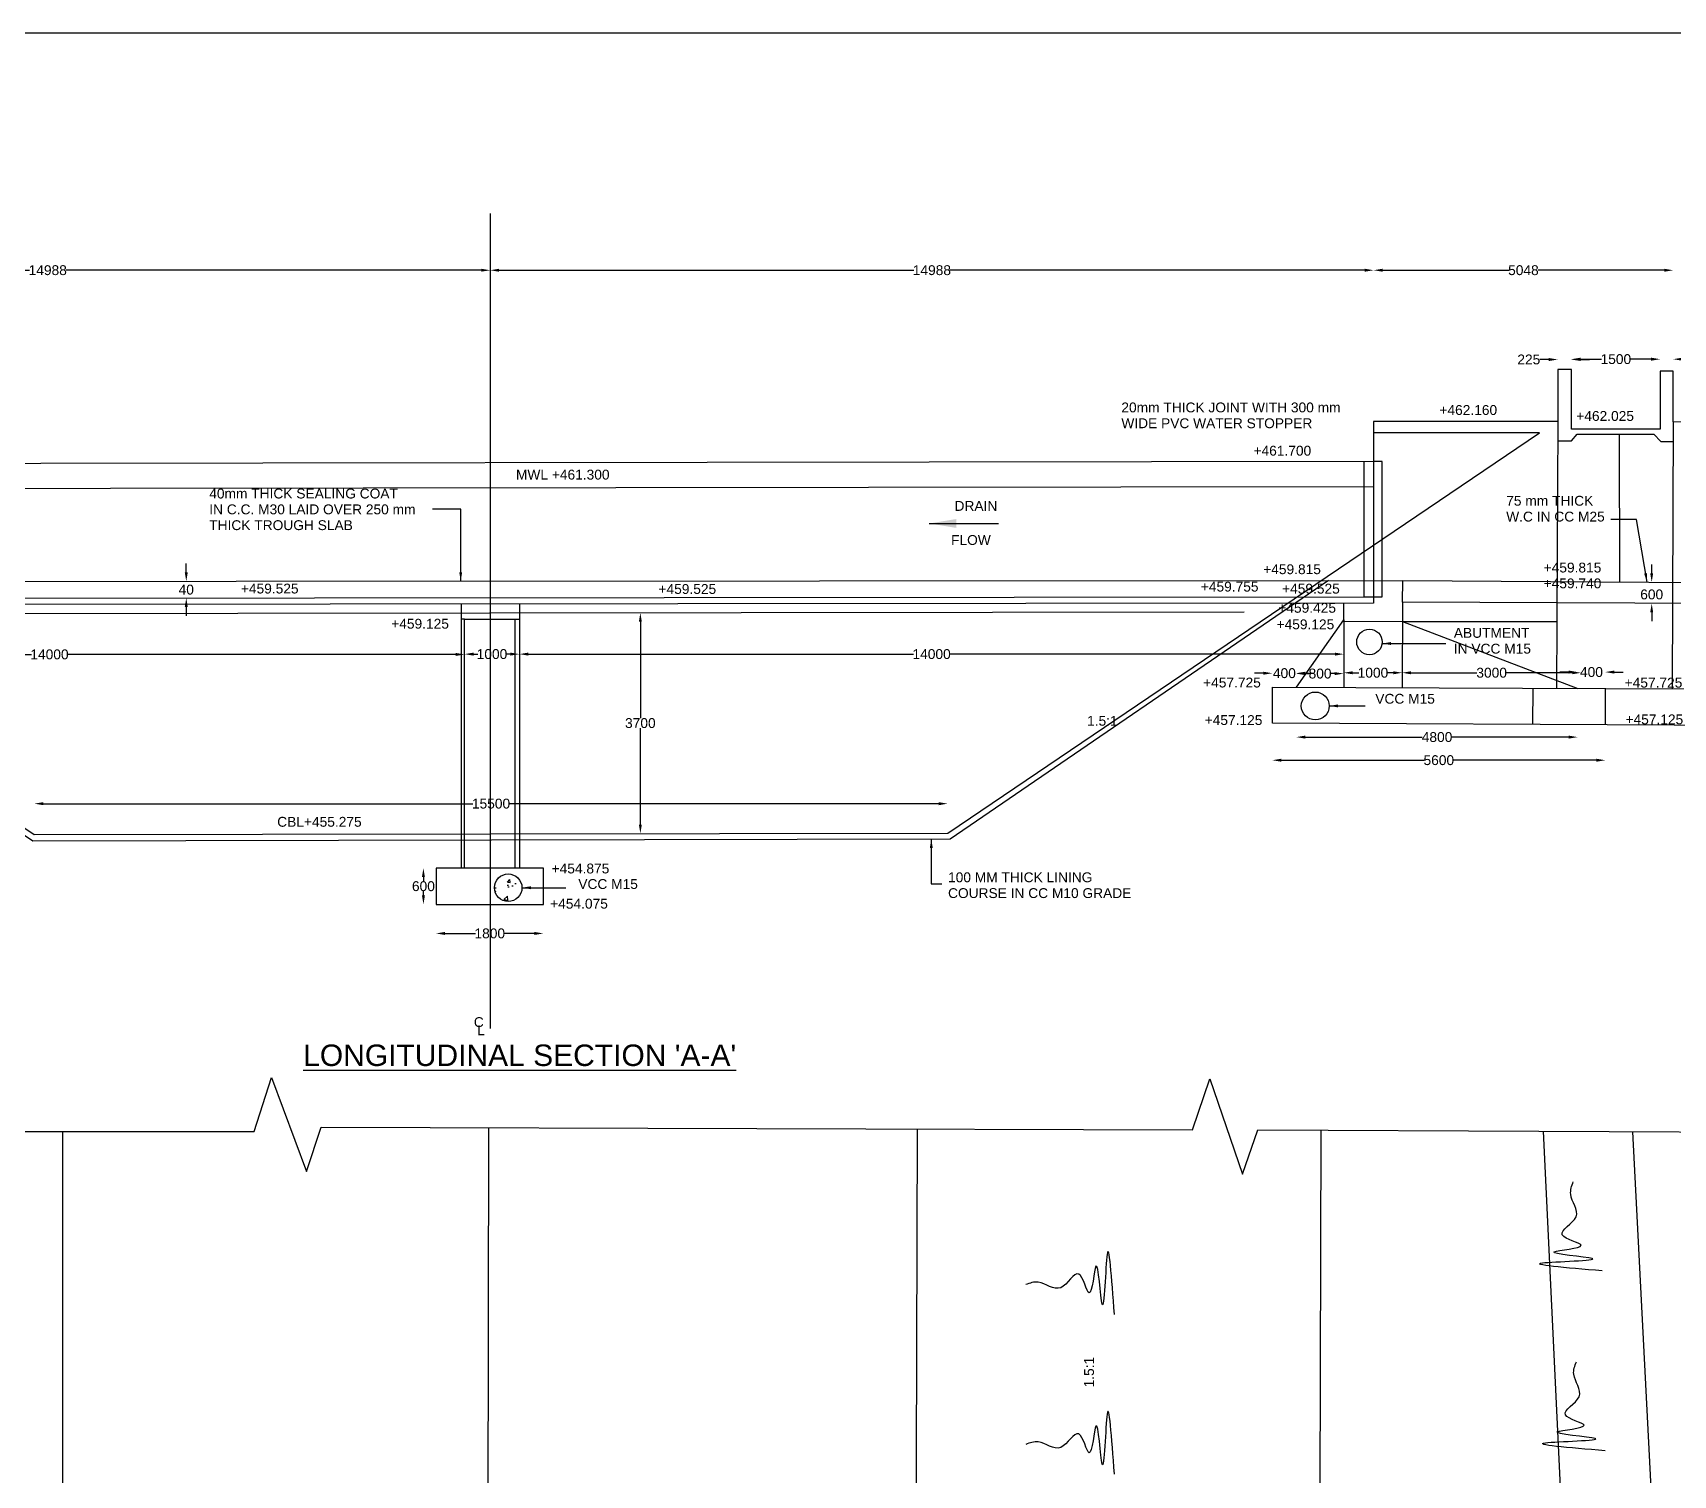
# Model space of a CAD drawing. Header units: inches. Extents: x 3910 to 36465, y 2 to 22749.
# Drawn here: x 15726 to 24893, y 14690 to 22749 of the extents above; entities that cross this region are included whole.
import ezdxf

# ---------------------------------------------------------------- set-up
doc = ezdxf.new("R2010")
doc.units = ezdxf.units.IN
doc.header["$MEASUREMENT"] = 0
doc.layers.add('DIMENSIONS', color=7, linetype='Continuous')
doc.styles.get("Standard").update_dxf_attribs({"font": 'arial.ttf', "height": 55})
doc.dimstyles.get("Standard").update_dxf_attribs({"dimtxt": 55, "dimasz": 50, "dimexe": 0.18, "dimexo": 0.0625, "dimgap": 0.09, "dimtad": 0, "dimtih": 1, "dimtoh": 1, "dimdec": 4, "dimzin": 0, "dimdsep": 46, "dimtxsty": 'Standard', "dimcen": 0.09, "dimse1": 1, "dimse2": 1, "dimadec": 0, "dimazin": 0, "dimtfac": 1, "dimtdec": 4, "dimtofl": 0, "dimtmove": 0, "dimatfit": 3, "dimfxl": 1, "dimtolj": 1, "dimtzin": 0, "dimarcsym": 0})

# ---------------------------------------------------------------- blocks, each defined once
blk = doc.blocks.new('*D26')
at = {"layer": 'Defpoints', "color": 0, "transparency": 16777216}
for p in [(13498.5, 19277.6), (18138.8, 19277.6), (18138.8, 19275.9)]:
    blk.add_point(p, dxfattribs=at)
at = {"layer": 'DIMENSIONS', "color": 0, "lineweight": -2, "transparency": 16777216}
for p, q in [((13548.5, 19275.9), (15717.8, 19275.9)), ((18088.8, 19275.9), (15919.6, 19275.9))]:
    blk.add_line(p, q, dxfattribs=at)
at = {"layer": 'DIMENSIONS', "color": 0, "transparency": 16777216}
for points in [[(13548.5, 19284.3), (13548.5, 19267.6), (13498.5, 19275.9)], [(18088.8, 19284.3), (18088.8, 19267.6), (18138.8, 19275.9)]]:
    blk.add_solid(points, dxfattribs=at)
at = {"layer": 'DIMENSIONS', "color": 0, "transparency": 16777216, "insert": (15818.7, 19275.9), "char_height": 55, "attachment_point": 5}
blk.add_mtext('\\A1;14000', dxfattribs=at)
blk = doc.blocks.new('*D27')
at = {"layer": 'Defpoints', "color": 0, "transparency": 16777216}
for p in [(18138.8, 19277.6), (18444.7, 19277.6), (18444.7, 19277.6)]:
    blk.add_point(p, dxfattribs=at)
at = {"layer": 'DIMENSIONS', "color": 0, "lineweight": -2, "transparency": 16777216}
for p, q in [((18188.8, 19277.6), (18212.2, 19277.6)), ((18394.7, 19277.6), (18371.3, 19277.6))]:
    blk.add_line(p, q, dxfattribs=at)
at = {"layer": 'DIMENSIONS', "color": 0, "transparency": 16777216}
for points in [[(18188.8, 19286), (18188.8, 19269.3), (18138.8, 19277.6)], [(18394.7, 19286), (18394.7, 19269.3), (18444.7, 19277.6)]]:
    blk.add_solid(points, dxfattribs=at)
at = {"layer": 'DIMENSIONS', "color": 0, "transparency": 16777216, "insert": (18291.8, 19277.6), "char_height": 55, "attachment_point": 5}
blk.add_mtext('\\A1;1000', dxfattribs=at)
blk = doc.blocks.new('*D28')
at = {"layer": 'Defpoints', "color": 0, "transparency": 16777216}
for p in [(18444.7, 19277.6), (23052.7, 19280.2), (23052.7, 19277.6)]:
    blk.add_point(p, dxfattribs=at)
at = {"layer": 'DIMENSIONS', "color": 0, "lineweight": -2, "transparency": 16777216}
for p, q in [((18494.7, 19277.6), (20647.8, 19277.6)), ((23002.7, 19277.6), (20849.6, 19277.6))]:
    blk.add_line(p, q, dxfattribs=at)
at = {"layer": 'DIMENSIONS', "color": 0, "transparency": 16777216}
for points in [[(18494.7, 19286), (18494.7, 19269.3), (18444.7, 19277.6)], [(23002.7, 19286), (23002.7, 19269.3), (23052.7, 19277.6)]]:
    blk.add_solid(points, dxfattribs=at)
at = {"layer": 'DIMENSIONS', "color": 0, "transparency": 16777216, "insert": (20748.7, 19277.6), "char_height": 55, "attachment_point": 5}
blk.add_mtext('\\A1;14000', dxfattribs=at)
blk = doc.blocks.new('*D29')
at = {"layer": 'Defpoints', "color": 0, "transparency": 16777216}
for p in [(22787.6, 19171), (22653.2, 19093.4), (22787.6, 19092.8)]:
    blk.add_point(p, dxfattribs=at)
at = {"layer": 'DIMENSIONS', "color": 0, "lineweight": -2, "transparency": 16777216}
for p, q in [((22603.2, 19171), (22553.2, 19171)), ((22837.6, 19171), (22887.6, 19171))]:
    blk.add_line(p, q, dxfattribs=at)
at = {"layer": 'DIMENSIONS', "color": 0, "transparency": 16777216}
for points in [[(22603.2, 19179.3), (22603.2, 19162.6), (22653.2, 19171)], [(22837.6, 19179.3), (22837.6, 19162.6), (22787.6, 19171)]]:
    blk.add_solid(points, dxfattribs=at)
at = {"layer": 'DIMENSIONS', "color": 0, "transparency": 16777216, "insert": (22720.4, 19171), "char_height": 55, "attachment_point": 5}
blk.add_mtext('\\A1;400', dxfattribs=at)
blk = doc.blocks.new('*D30')
at = {"layer": 'Defpoints', "color": 0, "transparency": 16777216}
for p in [(23052, 19168.8), (22787.6, 19092.8), (23052, 19091.8)]:
    blk.add_point(p, dxfattribs=at)
at = {"layer": 'DIMENSIONS', "color": 0, "lineweight": -2, "transparency": 16777216}
for p, q in [((22837.6, 19168.8), (22859, 19168.8)), ((23002, 19168.8), (22980.6, 19168.8))]:
    blk.add_line(p, q, dxfattribs=at)
at = {"layer": 'DIMENSIONS', "color": 0, "transparency": 16777216}
for points in [[(22837.6, 19177.1), (22837.6, 19160.5), (22787.6, 19168.8)], [(23002, 19177.1), (23002, 19160.5), (23052, 19168.8)]]:
    blk.add_solid(points, dxfattribs=at)
at = {"layer": 'DIMENSIONS', "color": 0, "transparency": 16777216, "insert": (22919.8, 19168.8), "char_height": 55, "attachment_point": 5}
blk.add_mtext('\\A1;800', dxfattribs=at)
blk = doc.blocks.new('*D31')
at = {"layer": 'Defpoints', "color": 0, "transparency": 16777216}
for p in [(23378.6, 19173.5), (23052, 19091.8), (23378.6, 19090.5)]:
    blk.add_point(p, dxfattribs=at)
at = {"layer": 'DIMENSIONS', "color": 0, "lineweight": -2, "transparency": 16777216}
for p, q in [((23102, 19173.5), (23135.8, 19173.5)), ((23328.6, 19173.5), (23294.8, 19173.5))]:
    blk.add_line(p, q, dxfattribs=at)
at = {"layer": 'DIMENSIONS', "color": 0, "transparency": 16777216}
for points in [[(23102, 19181.8), (23102, 19165.1), (23052, 19173.5)], [(23328.6, 19181.8), (23328.6, 19165.1), (23378.6, 19173.5)]]:
    blk.add_solid(points, dxfattribs=at)
at = {"layer": 'DIMENSIONS', "color": 0, "transparency": 16777216, "insert": (23215.3, 19173.5), "char_height": 55, "attachment_point": 5}
blk.add_mtext('\\A1;1000', dxfattribs=at)
blk = doc.blocks.new('*D32')
at = {"layer": 'Defpoints', "color": 0, "transparency": 16777216}
for p in [(23378.6, 19173.5), (24378.8, 19173.5), (24378.8, 19086.5)]:
    blk.add_point(p, dxfattribs=at)
at = {"layer": 'DIMENSIONS', "color": 0, "lineweight": -2, "transparency": 16777216}
for p, q in [((23428.6, 19173.5), (23796.6, 19173.5)), ((24328.8, 19173.5), (23960.8, 19173.5))]:
    blk.add_line(p, q, dxfattribs=at)
at = {"layer": 'DIMENSIONS', "color": 0, "transparency": 16777216}
for points in [[(23428.6, 19181.8), (23428.6, 19165.1), (23378.6, 19173.5)], [(24328.8, 19181.8), (24328.8, 19165.1), (24378.8, 19173.5)]]:
    blk.add_solid(points, dxfattribs=at)
at = {"layer": 'DIMENSIONS', "color": 0, "transparency": 16777216, "insert": (23878.7, 19173.5), "char_height": 55, "attachment_point": 5}
blk.add_mtext('\\A1;3000', dxfattribs=at)
blk = doc.blocks.new('*D33')
at = {"layer": 'Defpoints', "color": 0, "transparency": 16777216}
for p in [(24513.6, 19177.3), (24359.5, 19086.5), (24513.6, 19085.7)]:
    blk.add_point(p, dxfattribs=at)
at = {"layer": 'DIMENSIONS', "color": 0, "lineweight": -2, "transparency": 16777216}
for p, q in [((24309.5, 19177.3), (24259.5, 19177.3)), ((24563.6, 19177.3), (24613.6, 19177.3))]:
    blk.add_line(p, q, dxfattribs=at)
at = {"layer": 'DIMENSIONS', "color": 0, "transparency": 16777216}
for points in [[(24309.5, 19185.7), (24309.5, 19169), (24359.5, 19177.3)], [(24563.6, 19185.7), (24563.6, 19169), (24513.6, 19177.3)]]:
    blk.add_solid(points, dxfattribs=at)
at = {"layer": 'DIMENSIONS', "color": 0, "transparency": 16777216, "insert": (24436.5, 19177.3), "char_height": 55, "attachment_point": 5}
blk.add_mtext('\\A1;400', dxfattribs=at)
blk = doc.blocks.new('*D34')
at = {"layer": 'Defpoints', "color": 0, "transparency": 16777216}
for p in [(22787.6, 19092.8), (24359.5, 19086.5), (24359.5, 18814)]:
    blk.add_point(p, dxfattribs=at)
at = {"layer": 'DIMENSIONS', "color": 0, "lineweight": -2, "transparency": 16777216}
for p, q in [((22837.6, 18814), (23490.3, 18814)), ((24309.5, 18814), (23656.8, 18814))]:
    blk.add_line(p, q, dxfattribs=at)
at = {"layer": 'DIMENSIONS', "color": 0, "transparency": 16777216}
for points in [[(22837.6, 18822.4), (22837.6, 18805.7), (22787.6, 18814)], [(24309.5, 18822.4), (24309.5, 18805.7), (24359.5, 18814)]]:
    blk.add_solid(points, dxfattribs=at)
at = {"layer": 'DIMENSIONS', "color": 0, "transparency": 16777216, "insert": (23573.6, 18814), "char_height": 55, "attachment_point": 5}
blk.add_mtext('\\A1;4800', dxfattribs=at)
blk = doc.blocks.new('*D35')
at = {"layer": 'Defpoints', "color": 0, "transparency": 16777216}
for p in [(22653.2, 19093.4), (24513.6, 19085.9), (24513.6, 18684.9)]:
    blk.add_point(p, dxfattribs=at)
at = {"layer": 'DIMENSIONS', "color": 0, "lineweight": -2, "transparency": 16777216}
for p, q in [((22703.2, 18684.9), (23501.2, 18684.9)), ((24463.6, 18684.9), (23665.5, 18684.9))]:
    blk.add_line(p, q, dxfattribs=at)
at = {"layer": 'DIMENSIONS', "color": 0, "transparency": 16777216}
for points in [[(22703.2, 18693.3), (22703.2, 18676.6), (22653.2, 18684.9)], [(24463.6, 18693.3), (24463.6, 18676.6), (24513.6, 18684.9)]]:
    blk.add_solid(points, dxfattribs=at)
at = {"layer": 'DIMENSIONS', "color": 0, "transparency": 16777216, "insert": (23583.4, 18684.9), "char_height": 55, "attachment_point": 5}
blk.add_mtext('\\A1;5600', dxfattribs=at)
blk = doc.blocks.new('*D36')
at = {"layer": 'Defpoints', "color": 0, "transparency": 16777216}
for p in [(24849.4, 19679.1), (24773.2, 19560.9), (24848.9, 19560.9)]:
    blk.add_point(p, dxfattribs=at)
at = {"layer": 'DIMENSIONS', "color": 0, "lineweight": -2, "transparency": 16777216}
for p, q in [((24773.2, 19729.1), (24773.2, 19779.1)), ((24773.2, 19510.9), (24773.2, 19460.9))]:
    blk.add_line(p, q, dxfattribs=at)
at = {"layer": 'DIMENSIONS', "color": 0, "transparency": 16777216}
for points in [[(24764.9, 19729.1), (24781.5, 19729.1), (24773.2, 19679.1)], [(24764.9, 19510.9), (24781.5, 19510.9), (24773.2, 19560.9)]]:
    blk.add_solid(points, dxfattribs=at)
at = {"layer": 'DIMENSIONS', "color": 0, "transparency": 16777216, "insert": (24773.2, 19610.9), "char_height": 55, "attachment_point": 5}
blk.add_mtext('\\A1;600', dxfattribs=at)
blk = doc.blocks.new('*D48')
at = {"layer": 'Defpoints', "color": 0, "transparency": 16777216}
for p in [(18281.4, 21422.6), (18281.4, 20431.1), (13336.4, 20339.1)]:
    blk.add_point(p, dxfattribs=at)
at = {"layer": 'DIMENSIONS', "color": 0, "lineweight": -2, "transparency": 16777216}
for p, q in [((13386.4, 21422.6), (15707.8, 21422.6)), ((18231.4, 21422.6), (15909.9, 21422.6))]:
    blk.add_line(p, q, dxfattribs=at)
at = {"layer": 'DIMENSIONS', "color": 0, "transparency": 16777216}
for points in [[(13386.4, 21430.9), (13386.4, 21414.3), (13336.4, 21422.6)], [(18231.4, 21430.9), (18231.4, 21414.3), (18281.4, 21422.6)]]:
    blk.add_solid(points, dxfattribs=at)
at = {"layer": 'DIMENSIONS', "color": 0, "transparency": 16777216, "insert": (15808.9, 21422.6), "char_height": 55, "attachment_point": 5}
blk.add_mtext('\\A1;14988', dxfattribs=at)
blk = doc.blocks.new('*D49')
at = {"layer": 'Defpoints', "color": 0, "transparency": 16777216}
for p in [(23219.3, 21422.6), (18281.4, 20346.3), (23219.3, 20346.3)]:
    blk.add_point(p, dxfattribs=at)
at = {"layer": 'DIMENSIONS', "color": 0, "lineweight": -2, "transparency": 16777216}
for p, q in [((18331.4, 21422.6), (20649.3, 21422.6)), ((23169.3, 21422.6), (20851.4, 21422.6))]:
    blk.add_line(p, q, dxfattribs=at)
at = {"layer": 'DIMENSIONS', "color": 0, "transparency": 16777216}
for points in [[(18331.4, 21430.9), (18331.4, 21414.3), (18281.4, 21422.6)], [(23169.3, 21430.9), (23169.3, 21414.3), (23219.3, 21422.6)]]:
    blk.add_solid(points, dxfattribs=at)
at = {"layer": 'DIMENSIONS', "color": 0, "transparency": 16777216, "insert": (20750.3, 21422.6), "char_height": 55, "attachment_point": 5}
blk.add_mtext('\\A1;14988', dxfattribs=at)
blk = doc.blocks.new('*D50')
at = {"layer": 'Defpoints', "color": 0, "transparency": 16777216}
for p in [(24893.3, 21422.6), (23219.3, 20577.3), (24893.3, 20570.6)]:
    blk.add_point(p, dxfattribs=at)
at = {"layer": 'DIMENSIONS', "color": 0, "lineweight": -2, "transparency": 16777216}
for p, q in [((23269.3, 21422.6), (23974, 21422.6)), ((24843.3, 21422.6), (24138.6, 21422.6))]:
    blk.add_line(p, q, dxfattribs=at)
at = {"layer": 'DIMENSIONS', "color": 0, "transparency": 16777216}
for points in [[(23269.3, 21430.9), (23269.3, 21414.3), (23219.3, 21422.6)], [(24843.3, 21430.9), (24843.3, 21414.3), (24893.3, 21422.6)]]:
    blk.add_solid(points, dxfattribs=at)
at = {"layer": 'DIMENSIONS', "color": 0, "transparency": 16777216, "insert": (24056.3, 21422.6), "char_height": 55, "attachment_point": 5}
blk.add_mtext('\\A1;5048', dxfattribs=at)
blk = doc.blocks.new('*D175')
at = {"layer": 'Defpoints', "color": 0, "transparency": 16777216}
for p in [(20838.8, 18442.1), (15733.9, 18269.1), (20838.8, 18278.2)]:
    blk.add_point(p, dxfattribs=at)
at = {"layer": 'DIMENSIONS', "color": 0, "lineweight": -2, "transparency": 16777216}
for p, q in [((15783.9, 18442.1), (18185.5, 18442.1)), ((20788.8, 18442.1), (18387.3, 18442.1))]:
    blk.add_line(p, q, dxfattribs=at)
at = {"layer": 'DIMENSIONS', "color": 0, "transparency": 16777216}
for points in [[(15783.9, 18450.4), (15783.9, 18433.7), (15733.9, 18442.1)], [(20788.8, 18450.4), (20788.8, 18433.7), (20838.8, 18442.1)]]:
    blk.add_solid(points, dxfattribs=at)
at = {"layer": 'DIMENSIONS', "color": 0, "transparency": 16777216, "insert": (18286.4, 18442.1), "char_height": 55, "attachment_point": 5}
blk.add_mtext('\\A1;15500', dxfattribs=at)
blk = doc.blocks.new('*D176')
at = {"layer": 'Defpoints', "color": 0, "transparency": 16777216}
for p in [(19226.4, 19508.9), (19121, 18275.3), (19228.6, 18275.3)]:
    blk.add_point(p, dxfattribs=at)
at = {"layer": 'DIMENSIONS', "color": 0, "lineweight": -2, "transparency": 16777216}
for p, q in [((19121, 19458.9), (19121, 18920.3)), ((19121, 18325.3), (19121, 18863.9))]:
    blk.add_line(p, q, dxfattribs=at)
at = {"layer": 'DIMENSIONS', "color": 0, "transparency": 16777216}
for points in [[(19112.7, 19458.9), (19129.4, 19458.9), (19121, 19508.9)], [(19112.7, 18325.3), (19129.4, 18325.3), (19121, 18275.3)]]:
    blk.add_solid(points, dxfattribs=at)
at = {"layer": 'DIMENSIONS', "color": 0, "transparency": 16777216, "insert": (19121, 18892.1), "char_height": 55, "attachment_point": 5}
blk.add_mtext('\\A1;3700', dxfattribs=at)
blk = doc.blocks.new('*D177')
at = {"layer": 'Defpoints', "color": 0, "transparency": 16777216}
for p in [(17979.5, 18081.9), (17908.6, 17879.7), (17979.5, 17879.7)]:
    blk.add_point(p, dxfattribs=at)
at = {"layer": 'DIMENSIONS', "color": 0, "lineweight": -2, "transparency": 16777216}
for p, q in [((17908.6, 18031.9), (17908.6, 18009)), ((17908.6, 17929.7), (17908.6, 17952.6))]:
    blk.add_line(p, q, dxfattribs=at)
at = {"layer": 'DIMENSIONS', "color": 0, "transparency": 16777216}
for points in [[(17900.3, 18031.9), (17916.9, 18031.9), (17908.6, 18081.9)], [(17900.3, 17929.7), (17916.9, 17929.7), (17908.6, 17879.7)]]:
    blk.add_solid(points, dxfattribs=at)
at = {"layer": 'DIMENSIONS', "color": 0, "transparency": 16777216, "insert": (17908.6, 17980.8), "char_height": 55, "attachment_point": 5}
blk.add_mtext('\\A1;600', dxfattribs=at)
blk = doc.blocks.new('*D178')
at = {"layer": 'Defpoints', "color": 0, "transparency": 16777216}
for p in [(17979.5, 17879.7), (18579.2, 17879.7), (18579.2, 17717)]:
    blk.add_point(p, dxfattribs=at)
at = {"layer": 'DIMENSIONS', "color": 0, "lineweight": -2, "transparency": 16777216}
for p, q in [((18029.5, 17717), (18199.8, 17717)), ((18529.2, 17717), (18358.9, 17717))]:
    blk.add_line(p, q, dxfattribs=at)
at = {"layer": 'DIMENSIONS', "color": 0, "transparency": 16777216}
for points in [[(18029.5, 17725.4), (18029.5, 17708.7), (17979.5, 17717)], [(18529.2, 17725.4), (18529.2, 17708.7), (18579.2, 17717)]]:
    blk.add_solid(points, dxfattribs=at)
at = {"layer": 'DIMENSIONS', "color": 0, "transparency": 16777216, "insert": (18279.4, 17717), "char_height": 55, "attachment_point": 5}
blk.add_mtext('\\A1;1800', dxfattribs=at)
blk = doc.blocks.new('*D179')
at = {"layer": 'Defpoints', "color": 0, "transparency": 16777216}
for p in [(16583.1, 19684.6), (16583.2, 19591.3), (16583.2, 19591.3)]:
    blk.add_point(p, dxfattribs=at)
at = {"layer": 'DIMENSIONS', "color": 0, "lineweight": -2, "transparency": 16777216}
for p, q in [((16583.2, 19734.6), (16583.2, 19784.6)), ((16583.2, 19541.3), (16583.2, 19491.3))]:
    blk.add_line(p, q, dxfattribs=at)
at = {"layer": 'DIMENSIONS', "color": 0, "transparency": 16777216}
for points in [[(16574.9, 19734.6), (16591.6, 19734.6), (16583.2, 19684.6)], [(16574.9, 19541.3), (16591.6, 19541.3), (16583.2, 19591.3)]]:
    blk.add_solid(points, dxfattribs=at)
at = {"layer": 'DIMENSIONS', "color": 0, "transparency": 16777216, "insert": (16583.2, 19637.9), "char_height": 55, "attachment_point": 5}
blk.add_mtext('\\A1;40', dxfattribs=at)
blk = doc.blocks.new('*D180')
at = {"layer": 'Defpoints', "color": 0, "transparency": 16777216}
for p in [(24248, 20927.4), (24325.7, 20927.4), (24325.7, 20923.7)]:
    blk.add_point(p, dxfattribs=at)
at = {"layer": 'DIMENSIONS', "color": 0, "lineweight": -2, "transparency": 16777216}
for p, q in [((24198, 20923.7), (24148, 20923.7)), ((24375.7, 20923.7), (24425.7, 20923.7))]:
    blk.add_line(p, q, dxfattribs=at)
at = {"layer": 'DIMENSIONS', "color": 0, "transparency": 16777216}
for points in [[(24198, 20932.1), (24198, 20915.4), (24248, 20923.7)], [(24375.7, 20932.1), (24375.7, 20915.4), (24325.7, 20923.7)]]:
    blk.add_solid(points, dxfattribs=at)
at = {"layer": 'DIMENSIONS', "color": 0, "transparency": 16777216, "insert": (24086.4, 20923.7), "char_height": 55, "attachment_point": 5}
blk.add_mtext('\\A1;225', dxfattribs=at)
blk = doc.blocks.new('*D181')
at = {"layer": 'Defpoints', "color": 0, "transparency": 16777216}
for p in [(24820.2, 20925.6), (24325.7, 20868.3), (24820.2, 20859)]:
    blk.add_point(p, dxfattribs=at)
at = {"layer": 'DIMENSIONS', "color": 0, "lineweight": -2, "transparency": 16777216}
for p, q in [((24375.7, 20925.6), (24493.4, 20925.6)), ((24770.2, 20925.6), (24652.5, 20925.6))]:
    blk.add_line(p, q, dxfattribs=at)
at = {"layer": 'DIMENSIONS', "color": 0, "transparency": 16777216}
for points in [[(24375.7, 20933.9), (24375.7, 20917.2), (24325.7, 20925.6)], [(24770.2, 20933.9), (24770.2, 20917.2), (24820.2, 20925.6)]]:
    blk.add_solid(points, dxfattribs=at)
at = {"layer": 'DIMENSIONS', "color": 0, "transparency": 16777216, "insert": (24572.9, 20925.6), "char_height": 55, "attachment_point": 5}
blk.add_mtext('\\A1;1500', dxfattribs=at)
blk = doc.blocks.new('*D182')
at = {"layer": 'Defpoints', "color": 0, "transparency": 16777216}
for p in [(24893.3, 20925.6), (24820.2, 20866.8), (24893.3, 20859)]:
    blk.add_point(p, dxfattribs=at)
at = {"layer": 'DIMENSIONS', "color": 0, "lineweight": -2, "transparency": 16777216}
for p, q in [((24770.2, 20925.6), (24720.2, 20925.6)), ((24943.3, 20925.6), (24993.3, 20925.6))]:
    blk.add_line(p, q, dxfattribs=at)
at = {"layer": 'DIMENSIONS', "color": 0, "transparency": 16777216}
for points in [[(24770.2, 20933.9), (24770.2, 20917.2), (24820.2, 20925.6)], [(24943.3, 20933.9), (24943.3, 20917.2), (24893.3, 20925.6)]]:
    blk.add_solid(points, dxfattribs=at)
at = {"layer": 'DIMENSIONS', "color": 0, "transparency": 16777216, "insert": (25054.9, 20925.6), "char_height": 55, "attachment_point": 5}
blk.add_mtext('\\A1;225', dxfattribs=at)

msp = doc.modelspace()

# ---------------------------------------------------------------- hatches: boundary and pattern name
at = {"layer": 'DIMENSIONS'}
h = msp.add_hatch(dxfattribs=at)
h.set_pattern_fill('AR-CONC', color=0, scale=25, style=0)
h.set_pattern_definition([(50, (0, 0), (179.31505, -15.688), [18.75, -206.25]), (355, (0, 0), (-34.6878, 188.048), [15, -165]), (100.4514, (14.94, -1.3), (144.6273, 172.3599), [15.935, -175.2855]), (46.1842, (0, 50), (266.8103, -41.3798), [28.125, -309.375]), (96.6356, (22.23, 46.55), (233.6657, 243.5295), [23.9026, -262.9282]), (351.1842, (0, 50), (233.6655, 243.5297), [22.5, -247.5]), (21, (25, 37.5), (149.2268, -100.6547), [18.75, -206.25]), (326, (25, 37.5), (60.8288, 181.2875), [15, -165]), (71.4514, (37.44, 29.11), (210.0557, 80.6326), [15.935, -175.2855]), (37.5, (0, 0), (3.03996, 83.22346), [0, -163, 0, -167.5, 0, -165.625]), (7.5, (0, 0), (65.76738, 98.60293), [0, -95.5, 0, -159.25, 0, -63.125]), (327.5, (-55.75, 0), (133.45561, -5.63872), [0, -62.5, 0, -195, 0, -258.75]), (317.5, (-80.75, 0), (145.79654, 25.02625), [0, -81.25, 0, -129.5, 0, -183.75])])
h.paths.add_polyline_path([(18459.3068, 17972.40229, 1), (18305.24398, 17972.40229, 1)])

# ---------------------------------------------------------------- linework, layer by layer
at = {"color": 0}
for points in [[(18281.36854, 21740.25659), (18281.36854, 17185.10148)], [(29710.85211, 20536.74486), (24893.34603, 20576.18271), (24893.34603, 20859.04505), (24820.23185, 20859.04505), (24820.23185, 20535.51527), (24325.65333, 20535.51527), (24325.65333, 20868.2782), (24247.95923, 20868.2782), (24247.95923, 20577.31191), (23219.28112, 20577.31191), (23219.28112, 20353.60678), (13285.30414, 20339.00413)], [(24247.95923, 20577.31191), (24241.99253, 19087.00492)], [(24893.34603, 20576.18271), (24887.37349, 19084.42102)], [(12473.58265, 20476.20979), (15733.89881, 18269.12686), (20838.83416, 18278.16197), (24145.93386, 20514.54149), (23219.28112, 20514.54149)], [(24247.52689, 20469.32603), (24324.51981, 20469.32603), (24355.964, 20506.86898), (24785.42938, 20506.86898), (24824.63255, 20466.45456), (24892.90562, 20466.18122)], [(24591.45621, 20506.86898), (24592.73444, 19680.77988)], [(23165.20192, 20353.52728), (23165.20192, 19598.68988), (23267.36007, 19598.68988), (23267.36007, 20353.67745), (23219.28112, 20353.60678), (23219.28112, 19562.80047), (13498.48001, 19552.6626)], [(13336.40873, 20201.7427), (23219.28112, 20215.01639)], [(7981.90981, 19100.3688), (9982.39358, 19109.78497), (10340.38755, 19680.80655), (23382.64605, 19688.79301), (29706.69283, 19646.91559), (29706.69283, 19219.54573)], [(22967.52316, 19688.53881), (20853.03494, 18244.36477), (15725.47144, 18232.08035), (13571.21755, 19682.78496)], [(26843.86333, 19552.35279), (23380.5379, 19567.11188), (23382.64605, 19688.79301)], [(13387.94163, 19587.66537), (23165.20192, 19598.68988)], [(18119.05869, 19557.48143), (18119.05869, 18081.94533), (17979.54961, 18081.94533), (17979.54961, 17879.68461), (18579.21297, 17879.68461), (18579.21297, 18081.94533), (18119.05869, 18081.94533)], [(18444.6924, 19557.82103), (18444.6924, 18081.94533)], [(26843.86333, 19552.35279), (26843.86333, 19076.58787), (27143.2695, 19076.58787), (27143.2695, 18869.22486), (22653.16414, 18892.74209), (22653.16414, 19093.36608), (26843.86333, 19076.58787)], [(22787.60821, 19092.8278), (23053.49301, 19468.69153), (23053.39504, 19562.62747)], [(23380.5379, 19567.11188), (23378.62955, 19090.46155)], [(14058.93475, 19502.00963), (22495.69098, 19513.22601)], [(18138.83098, 18081.94533), (18138.83098, 19473.53221), (18119.05869, 19473.53221)], [(18138.83098, 19473.53221), (18444.6924, 19473.53221)], [(18418.63449, 19473.53221), (18418.63449, 18081.94533)], [(23048.41029, 19461.50643), (23380.10978, 19460.17842)], [(23053.49301, 19468.69153), (23051.98393, 19091.76933)], [(23380.10978, 19460.17842), (24359.50598, 19086.53443)], [(23380.10978, 19460.17842), (24243.48653, 19460.16266)], [(24108.40349, 19087.53977), (24107.34334, 18885.12573)], [(24513.57211, 19085.9176), (24512.50933, 18883.00364)], [(12715.89158, 16609.87184), (16962.84476, 16609.87184), (17059.99584, 16911.6841), (17254.29813, 16387.83266), (17336.50294, 16634.2882), (22206.07085, 16620.08593), (22303.90642, 16904.99288), (22485.9015, 16371.97509), (22571.11307, 16620.08593), (25712.39601, 16604.0642), (25808.69262, 16881.06371), (25992.17663, 16346.57166), (26076.76148, 16610.56651), (29493.07547, 16571.57452), (29493.07547, 4133.64921)], [(15725.5457, 10864.0101), (15894.24694, 11685.20528), (15894.24694, 16609.87184)], [(18271.8171, 16631.56032), (18258.01094, 7888.96571)], [(20825.5665, 10857.50713), (20655.47609, 11695.45197), (20669.85202, 16624.56637)], [(23090.55594, 10961.64762), (22913.15605, 11908.14196), (22925.75049, 16618.27715)], [(24290.41597, 9704.25778), (24291.30383, 14038.42195), (24169.22258, 16611.93497)], [(24665.64199, 16609.40304), (24798.70502, 14041.05418), (24788.8673, 9701.91468)]]:
    msp.add_lwpolyline(points, dxfattribs=at)
for centre, radius in [((23195.7698, 19345.5592), 71.26988), ((22892.82095, 18988.28119), 77.74413), ((18382.27539, 17972.40229), 77.03141)]:
    msp.add_circle(centre, radius, dxfattribs=at)
for points in [[(24496.60683, 15831.89899), (24162.25655, 15876.11025), (24440.45646, 15900.76651), (24228.61624, 15938.176), (24378.35073, 15974.73535), (24273.70673, 16033.40024), (24350.27548, 16133.72573), (24320.47381, 16259.83874), (24334.93685, 16329.55646)], [(21770.60098, 15588.58514), (21729.68276, 15923.35438), (21702.28946, 15645.41064), (21666.96686, 15857.6088), (21628.9355, 15708.2414), (21571.30343, 15813.45776), (21470.22915, 15737.88018), (21344.41558, 15768.9217), (21274.55888, 15755.14558)], [(24513.68081, 14826.65967), (24179.33053, 14870.87093), (24457.53044, 14895.52719), (24245.69022, 14932.93668), (24395.42472, 14969.49602), (24290.78071, 15028.16092), (24367.34947, 15128.48641), (24337.5478, 15254.59942), (24352.01083, 15324.31714)], [(21770.60098, 14695.77154), (21729.68276, 15030.54078), (21702.28946, 14752.59703), (21666.96686, 14964.79519), (21628.9355, 14815.4278), (21571.30343, 14920.64415), (21470.22915, 14845.06658), (21344.41558, 14876.10809), (21274.55888, 14862.33197)]]:
    msp.add_spline(points, degree=3, dxfattribs=at)
at = {"layer": 'DIMENSIONS', "color": 0}
msp.add_lwpolyline([(36464.88291, 1.6242), (4078.91233, 1.6242), (4078.91233, 22749.09892), (36464.88291, 22749.09892)], close=True, dxfattribs=at)

# ---------------------------------------------------------------- texts
at = {"color": 0}
for s, height, p in [('MWL +461.300', 55, (18425.76268, 20253.05346)), ('40mm THICK SEALING COAT ', 55, (16711.64898, 20147.39583)), ('IN C.C. M30 LAID OVER 250 mm', 55, (16711.64898, 20059.04317)), ('75 mm THICK ', 55, (23960.15306, 20106.95729)), ('THICK TROUGH SLAB', 55, (16711.64898, 19970.69051)), ('W.C IN CC M25', 55, (23960.15306, 20018.60463)), ('+459.815', 55, (22602.03246, 19724.51056)), ('+459.815', 55, (24169.27695, 19733.82977)), ('+459.525', 55, (16888.34961, 19616.52321)), ('+459.525', 55, (19222.30198, 19614.04162)), ('+459.755', 55, (22253.34164, 19627.25547)), ('+459.525', 55, (22707.45061, 19615.90908)), ('+459.740', 55, (24169.27695, 19645.47711)), ('+459.425', 55, (22686.367, 19508.92849)), ('+459.125', 55, (17728.6226, 19420.06527)), ('+459.125', 55, (22676.63614, 19416.53612)), ('ABUTMENT ', 55, (23667.34628, 19368.93882)), ('IN VCC M15', 55, (23667.34628, 19280.58616)), ('+457.725', 55, (22266.13329, 19091.43116)), ('+457.725', 55, (24622.05691, 19090.67347)), ('VCC M15', 55, (23228.44513, 19000.74509)), ('1.5:1', 55, (21617.84527, 18877.708)), ('+457.125', 55, (22274.87699, 18881.69723)), ('+457.125', 55, (24626.87116, 18885.38123)), ('CBL+455.275', 55, (17091.47179, 18313.24662)), ('+454.875', 55, (18625.06469, 18052.39354)), ('VCC M15', 55, (18774.22102, 17965.57042)), ('COURSE IN CC M10 GRADE ', 55, (20840.63669, 17914.91523)), ('100 MM THICK LINING ', 55, (20840.63669, 18003.26789)), ('+454.075', 55, (18616.86921, 17855.81287)), ('C', 55, (18190.32809, 17194.28776)), ('L', 55, (18209.63692, 17148.6741)), ("%%ULONGITUDINAL SECTION 'A-A'", 120, (17236.4269, 16976.39399))]:
    msp.add_text(s, height=height, dxfattribs=at).set_placement(p)
msp.add_text('1.5:1', height=55, rotation=90, dxfattribs=at).set_placement((21656.1766, 15180.52287))
at = {"layer": 'DIMENSIONS', "color": 0}
for s, p in [('20mm THICK JOINT WITH 300 mm', (21809.27128, 20628.49093)), ('+462.160', (23586.82701, 20614.07771)), ('+462.025', (24351.60937, 20580.84478)), ('WIDE PVC WATER STOPPER ', (21809.27128, 20540.13827)), ('+461.700', (22547.76034, 20386.77016)), ('DRAIN', (20876.8848, 20078.12512)), ('FLOW', (20857.56405, 19887.78267))]:
    msp.add_text(s, height=55, dxfattribs=at).set_placement(p)

# ---------------------------------------------------------------- dimensions: what is measured, and where the dimension line sits
for base, p1, p2, text, picture, middle in [((18281.36854, 21422.5942), (13336.40873, 20339.07925), (18281.36854, 20431.14839), '14988', '*D48', (15808.88863, 21422.5942)), ((23219.28112, 21422.5942), (18281.36854, 20346.34819), (23219.28112, 20346.34819), '14988', '*D49', (20750.32483, 21422.5942)), ((24893.32371, 21422.5942), (23219.28112, 20577.31191), (24893.32371, 20570.60958), '5048', '*D50', (24056.30242, 21422.5942)), ((24820.23185, 20925.55704), (24325.65333, 20868.2782), (24820.23185, 20859.04505), '1500', '*D181', (24572.94259, 20925.55704)), ((24893.34603, 20925.55704), (24820.23185, 20866.78818), (24893.34603, 20859.04505), '225', '*D182', (25054.8702, 20925.55704)), ((18138.83098, 19275.93226), (13498.48001, 19277.62409), (18138.83098, 19277.62409), '14000', '*D26', (15818.65549, 19275.93226)), ((18444.6924, 19277.62409), (18138.83098, 19277.62409), (18444.6924, 19277.62409), '1000', '*D27', (18291.76169, 19277.62409)), ((23052.73847, 19277.62409), (18444.6924, 19277.62409), (23052.73847, 19280.23043), '14000', '*D28', (20748.71544, 19277.62409)), ((22787.60821, 19170.97935), (22653.16414, 19093.36608), (22787.60821, 19092.8278), '400', '*D29', (22720.38618, 19170.97935)), ((23051.98393, 19168.81017), (22787.60821, 19092.8278), (23051.98393, 19091.76933), '800', '*D30', (22919.79607, 19168.81017)), ((23378.62955, 19173.45645), (23051.98393, 19091.76933), (23378.62955, 19090.46155), '1000', '*D31', (23215.30674, 19173.45645)), ((24378.83036, 19173.45645), (23378.62955, 19173.45645), (24378.83036, 19086.45706), '3000', '*D32', (23878.72995, 19173.45645)), ((24513.57111, 19177.33225), (24359.50598, 19086.53443), (24513.57111, 19085.72751), '400', '*D33', (24436.53855, 19177.33225)), ((24513.57211, 18684.9262), (22653.16414, 19093.36608), (24513.57211, 19085.9176), '5600', '*D35', (23583.36812, 18684.9262)), ((24359.50598, 18814.02288), (22787.60821, 19092.8278), (24359.50598, 19086.53443), '4800', '*D34', (23573.5571, 18814.02288)), ((20838.83416, 18442.05866), (15733.89881, 18269.12686), (20838.83416, 18278.16197), '15500', '*D175', (18286.36649, 18442.05866)), ((18579.21297, 17717.02588), (17979.54961, 17879.68461), (18579.21297, 17879.68461), '1800', '*D178', (18279.38129, 17717.02588))]:
    dim = msp.add_linear_dim(base=base, p1=p1, p2=p2, text=text, dimstyle='Standard', dxfattribs=at)
    dim.commit()
    dim.dimension.update_dxf_attribs({"geometry": picture, "text_midpoint": middle})
dim = msp.add_linear_dim(base=(24325.65333, 20923.72059), p1=(24247.95923, 20927.39361), p2=(24325.65333, 20927.39361), text='225', dimstyle='Standard', dxfattribs=at)
dim.commit()
dim.dimension.update_dxf_attribs({"geometry": '*D180', "text_midpoint": (24086.43506, 20923.72059), "dimtype": 160})
for base, p1, p2, text, picture, middle in [((16583.21981, 19591.26825), (16583.11454, 19684.6293), (16583.21981, 19591.26825), '40', '*D179', (16583.21981, 19637.94878)), ((19121.04008, 18275.3121), (19226.44362, 19508.87965), (19228.62689, 18275.3121), '3700', '*D176', (19121.04008, 18892.09588)), ((17908.60963, 17879.68461), (17979.54961, 18081.94533), (17979.54961, 17879.68461), '600', '*D177', (17908.60963, 17980.81497))]:
    dim = msp.add_linear_dim(base=base, p1=p1, p2=p2, angle=90, text=text, dimstyle='Standard', dxfattribs=at)
    dim.commit()
    dim.dimension.update_dxf_attribs({"geometry": picture, "text_midpoint": middle})
dim = msp.add_linear_dim(base=(24773.18589, 19560.85437), p1=(24849.41237, 19679.08018), p2=(24848.90855, 19560.85437), angle=90, text='600', dimstyle='Standard', dxfattribs=at)
dim.commit()
dim.dimension.update_dxf_attribs({"geometry": '*D36', "text_midpoint": (24773.18589, 19610.85437), "dimtype": 160})

# ---------------------------------------------------------------- leaders
for points, override in [([(18117.10016, 19685.56864), (18117.10016, 20088.27495), (17959.99517, 20088.27495)], {"dimgap": 0.09, "dimtad": 0}), ([(20736.00793, 20007.6689), (21122.46953, 20007.6689)], {"dimasz": 150, "dimgap": 0.09, "dimtad": 0}), ([(24747.44122, 19679.75542), (24688.85623, 20029.44202), (24544.02116, 20029.44202)], {"dimgap": 0.09, "dimtad": 0}), ([(23266.49899, 19336.79697), (23623.01286, 19336.79697)], {"dimgap": 0.09, "dimtad": 0}), ([(22970.56508, 18988.28119), (23170.9042, 18988.28119)], {"dimgap": 0.09, "dimtad": 0}), ([(20747.16907, 18244.11114), (20747.16907, 17993.48511), (20806.39006, 17993.48511)], {"dimgap": 0.09, "dimtad": 0}), ([(18459.3068, 17972.40229), (18705.24416, 17972.40229)], {"dimgap": 0.09, "dimtad": 0})]:
    msp.add_leader(points, dimstyle='Standard', override=override, dxfattribs=at)

doc.saveas('drawing.dxf')
